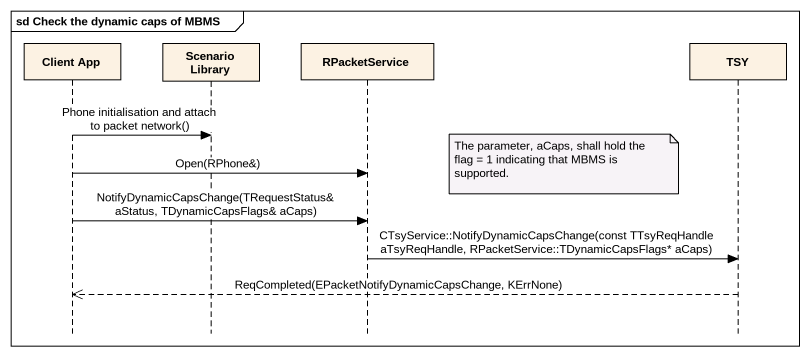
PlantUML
@startuml
mainframe sd Check the dynamic caps of MBMS
hide footbox
participant "Client App" as Client_App
participant "Scenario Library" as Scenario_Library
participant RPacketService
participant TSY

Client_App -> Scenario_Library : Phone initialisation and attach to packet network()
note left of TSY : The parameter, aCaps, shall hold the flag = 1 indicating that MBMS is supported.
Client_App -> RPacketService : Open(RPhone&)
Client_App -> RPacketService : NotifyDynamicCapsChange(TRequestStatus& aStatus, TDynamicCapsFlags& aCaps)
RPacketService -> TSY : CTsyService::NotifyDynamicCapsChange(const TTsyReqHandle aTsyReqHandle, RPacketService::TDynamicCapsFlags* aCaps)
TSY -->> Client_App : ReqCompleted(EPacketNotifyDynamicCapsChange, KErrNone)
@enduml
